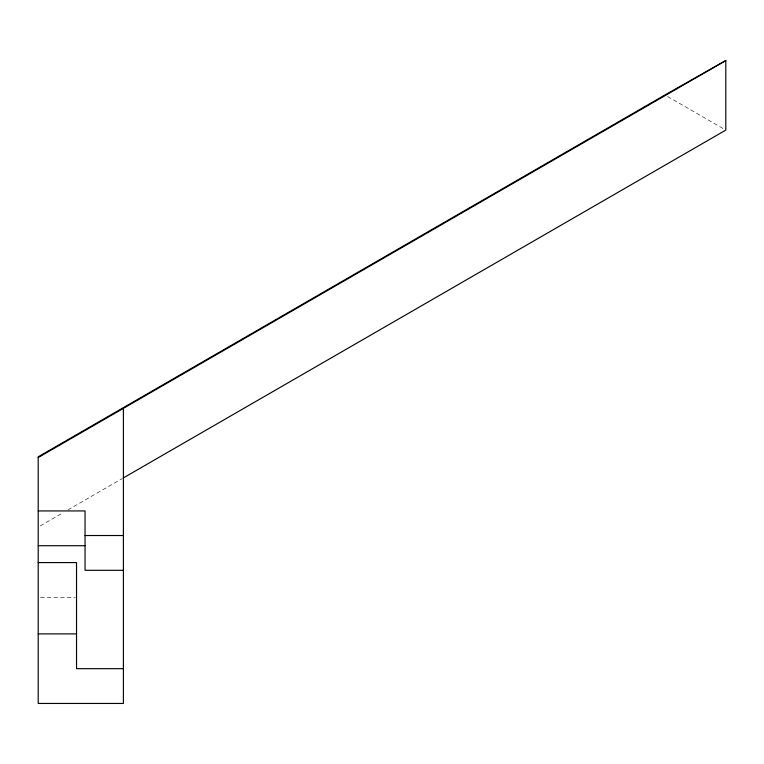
<?xml version="1.0" encoding="UTF-8"?>
<svg xmlns="http://www.w3.org/2000/svg" width="764" height="764" viewBox="0 0 764 764"><rect width="100%" height="100%" fill="white"/><g stroke="black" fill="none" stroke-linecap="round" stroke-linejoin="round"><path stroke-width="0.57" stroke-dasharray="3.82 2.86" d="M40.253 525.899L62.829 512.864M67.967 509.903L122.364 478.493M40.521 597.352L75.378 597.352M667.602 96.503L723.756 128.925"/><path stroke-width="1.15" d="M123.396 477.901L725.8 130.1L725.8 60.547L665.559 94.631L38.2 456.834L38.2 703.453L123.396 703.453L123.396 408.339M38.2 457.531L725.8 60.547M38.2 510.935L85.052 510.935L85.052 570.307L123.396 570.307M85.052 535.526L123.396 535.526M38.2 545.716L85.052 545.716M38.2 562.581L76.534 562.581L76.534 668.672L123.396 668.672M38.2 633.9L76.534 633.9M665.559 94.631L665.559 95.328"/></g></svg>
